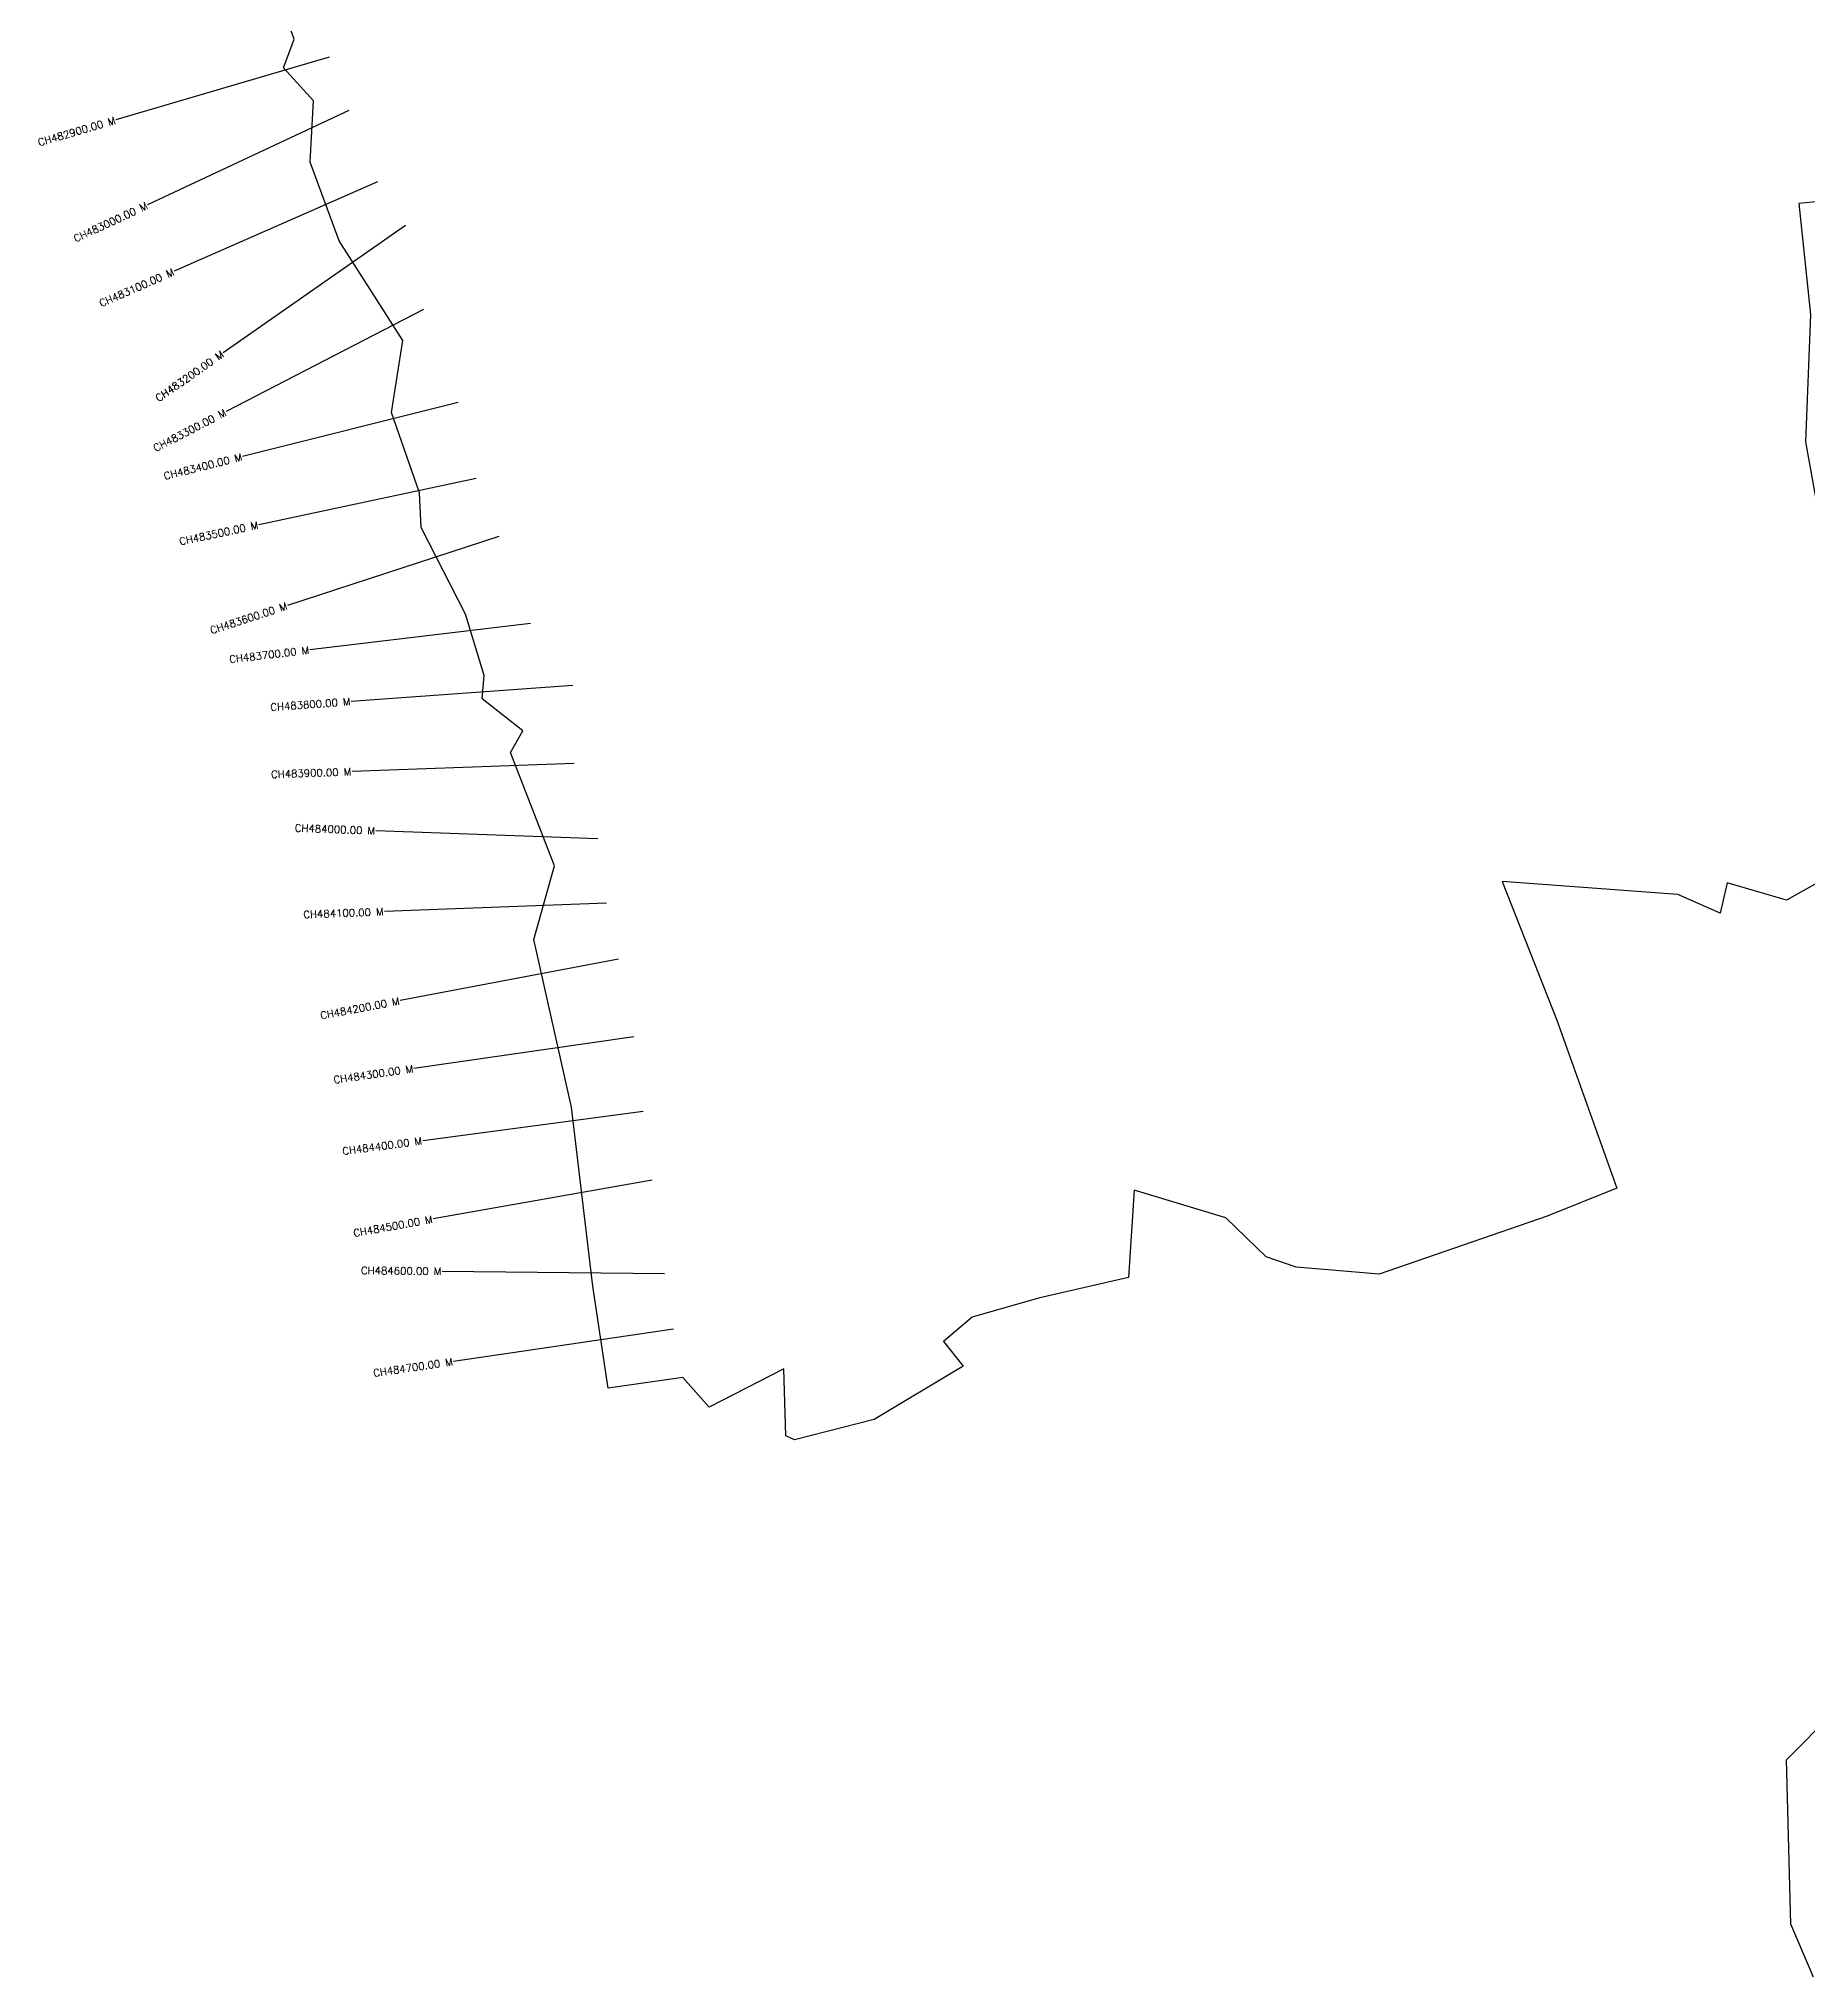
# Model space of a CAD drawing. Header units: metres. Extents: x 314013 to 319180, y 1897866 to 1902766.
# Drawn here: x 314210 to 316596, y 1897866 to 1900483 of the extents above; entities that cross this region are included whole.
import ezdxf
from ezdxf.enums import TextEntityAlignment as Align

# ---------------------------------------------------------------- set-up
doc = ezdxf.new("R2010")
doc.units = ezdxf.units.M
for name, color, linetype in [('CS', 134, 'Continuous'), ('CSMark', 6, 'Continuous'), ('village', 3, 'Continuous')]:
    doc.layers.add(name, color=color, linetype=linetype)
doc.styles.get("Standard").update_dxf_attribs({"font": 'simplex.shx'})

msp = doc.modelspace()

# ---------------------------------------------------------------- linework, layer by layer
at = {"layer": 'CS'}
for p, q in [((314601.5, 1900457.5), (314313.7, 1900373)), ((314628.2, 1900385.7), (314356.5, 1900258.4)), ((314666.7, 1900289.6), (314392.1, 1900168.8)), ((314704.4, 1900230.5), (314458.4, 1900058.7)), ((314728.9, 1900117), (314462.3, 1899979.3)), ((314775.6, 1899991.5), (314484.6, 1899918.5)), ((314799.9, 1899889), (314506.5, 1899826.5)), ((314830.5, 1899810.7), (314545.3, 1899717.6)), ((314873.3, 1899693), (314575.4, 1899657.6)), ((314930.5, 1899609.3), (314631.3, 1899588)), ((314932.2, 1899504.1), (314632.4, 1899493.4)), ((314964.3, 1899402.5), (314664.5, 1899413.4)), ((314975.8, 1899315.8), (314676, 1899304.4)), ((314991.9, 1899240), (314697.1, 1899184.1)), ((315012.8, 1899135.4), (314715.8, 1899092.7)), ((315025.2, 1899034.5), (314727.8, 1898995.1)), ((315037.3, 1898942), (314742, 1898889.4)), ((315053.9, 1898815.4), (314753.9, 1898818.7)), ((315066.1, 1898740.8), (314769.3, 1898697.1))]:
    msp.add_line(p, q, dxfattribs=at)
at = {"layer": 'village', "color": 6}
for points in [[(316621.5, 1899349.6, 0), (316568.5, 1899319.6, 0), (316488.3, 1899343.1, 0), (316478.6, 1899302.2, 0), (316421.6, 1899327.2, 0), (316184.7, 1899345, 0), (316258.2, 1899157.6, 0), (316339.4, 1898931.2, 0), (316245.3, 1898893.3, 0), (316018.8, 1898815.1, 0), (315906.5, 1898824.2, 0), (315866.2, 1898838.2, 0), (315811.7, 1898890.9, 0), (315688, 1898928.3, 0), (315680.3, 1898810.3, 0), (315559, 1898782.5, 0), (315469.3, 1898757, 0), (315430.6, 1898724.1, 0), (315457.2, 1898690.7, 0), (315336.9, 1898618.9, 0), (315229.4, 1898591.4, 0), (315217.6, 1898596.9, 0), (315214.9, 1898687.3, 0), (315114.2, 1898635.4, 0), (315078.7, 1898675.5, 0), (314978.1, 1898660.8, 0), (314957.2, 1898798.6, 0), (314928.6, 1899040.3, 0), (314877.8, 1899266.5, 0), (314905.4, 1899366.3, 0), (314846.3, 1899519.1, 0), (314862.9, 1899548.5, 0), (314808, 1899591.5, 0), (314810.9, 1899623.2, 0), (314785.6, 1899705.7, 0), (314725.8, 1899822.9, 0), (314723.6, 1899869.5, 0), (314685.4, 1899978.1, 0), (314701.1, 1900075.3, 0), (314614.8, 1900209.9, 0), (314576, 1900315.8, 0), (314580.5, 1900398.9, 0), (314539.9, 1900443.3, 0), (314554.1, 1900482.2, 0), (314524.8, 1900563.3, 0)], [(316667.1, 1900268.2, 0), (316585, 1900260.3, 0), (316600.8, 1900110.5, 0), (316594.1, 1899938.4, 0), (316621.5, 1899786.4, 0)], [(316604.8, 1897865.9, 0), (316574.1, 1897937.7, 0), (316568.5, 1898159.3, 0), (316630.7, 1898222.1, 0)]]:
    msp.add_polyline3d(points, dxfattribs=at)

# ---------------------------------------------------------------- texts
at = {"layer": 'CSMark'}
for s, rotation, p in [('CH482900.00 M', 16.3537, (314312.7, 1900372.7)), ('CH483000.00 M', 25.106, (314355.6, 1900258)), ('CH483100.00 M', 23.7479, (314391.2, 1900168.4)), ('CH483200.00 M', 34.9372, (314457.6, 1900058.1)), ('CH483300.00 M', 27.3231, (314461.5, 1899978.8)), ('CH483400.00 M', 14.0879, (314483.6, 1899918.3)), ('CH483500.00 M', 12.0194, (314505.5, 1899826.3)), ('CH483600.00 M', 18.0865, (314544.3, 1899717.2)), ('CH483700.00 M', 6.7742, (314574.4, 1899657.5)), ('CH483800.00 M', 4.0716, (314630.3, 1899587.9)), ('CH483900.00 M', 2.054, (314631.4, 1899493.3)), ('CH484000.00 M', 357.9301, (314663.5, 1899413.4)), ('CH484100.00 M', 2.1854, (314675, 1899304.4)), ('CH484200.00 M', 10.7463, (314696.2, 1899183.9)), ('CH484300.00 M', 8.1915, (314714.8, 1899092.5)), ('CH484400.00 M', 7.5449, (314726.8, 1898995)), ('CH484500.00 M', 10.1147, (314741, 1898889.2)), ('CH484600.00 M', 359.3675, (314752.9, 1898818.8)), ('CH484700.00 M', 8.3693, (314768.3, 1898697))]:
    msp.add_text(s, height=10, rotation=rotation, dxfattribs=at).set_placement(p, align=Align.MIDDLE_RIGHT)

doc.saveas('drawing.dxf')
